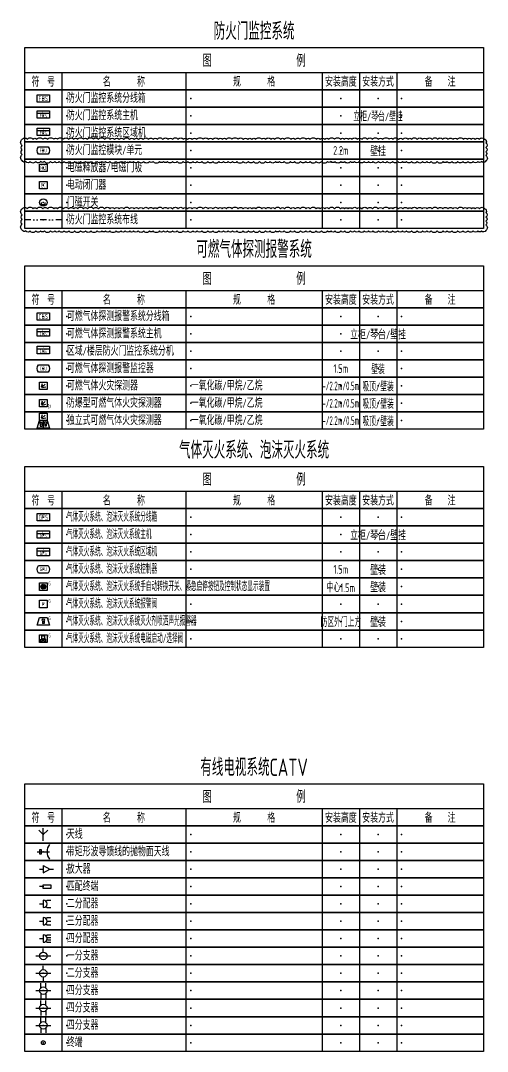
# Model space of a CAD drawing. Header units: millimetres. Extents: x -1040173 to 349982, y -145921 to 298175.
# Drawn here: x -503282 to -484460, y -93186 to -51598 of the extents above; entities that cross this region are included whole.
import ezdxf
from ezdxf.enums import TextEntityAlignment as Align

# ---------------------------------------------------------------- set-up
doc = ezdxf.new("R2010")
doc.units = ezdxf.units.MM
doc.header["$LTSCALE"] = 500
doc.header["$MEASUREMENT"] = 0
doc.linetypes.add('DIVIDE', pattern=[1.25, 0.5, -0.25, 0, -0.25, 0, -0.25])
doc.layers.get('0').update_dxf_attribs({"color": 255, "linetype": 'CONTINUOUS'})
for name, color, linetype in [('E-CATV-EQPM', 3, 'CONTINUOUS'), ('E-EFPS-DEVC', 3, 'CONTINUOUS'), ('E-FAS-DEVC', 3, 'CONTINUOUS'), ('E-FDS-WIRE', 4, 'DIVIDE'), ('E-IAS-EQPM', 2, 'CONTINUOUS'), ('E-UNIV-DIAG', 2, 'CONTINUOUS'), ('E-UNIV-EL', 140, 'CONTINUOUS'), ('E-UNIV-NOTE', 6, 'CONTINUOUS')]:
    doc.layers.add(name, color=color, linetype=linetype)
doc.styles.add('TH-STYLE3', font='tssdeng.shx', dxfattribs={"width": 0.7, "bigfont": 'tssdchn.shx'})

# ---------------------------------------------------------------- blocks, each defined once
blk = doc.blocks.new('E-BKTS2')
for p, q in [((0, 0), (185, 0)), ((0, -7), (0, 0)), ((185, 0), (185, -7)), ((185, -7), (0, -7))]:
    blk.add_line(p, q)
at = {"linetype": 'Continuous'}
for p, q in [((15, 0), (15, -7)), ((65, 0), (65, -7)), ((120, 0), (120, -7)), ((135, 0), (135, -7)), ((150, 0), (150, -7))]:
    blk.add_line(p, q, dxfattribs=at)
for p in [(7.5, -3.5), (17, -3.5), (67, -3.5), (127.5, -3.5), (142.5, -3.5), (152, -3.5)]:
    blk.add_point(p, dxfattribs=at)
blk = doc.blocks.new('E-BCATV011')
for p, q in [((0, 0), (-1.77, 1.77)), ((0, -2.5), (0, 2.5)), ((0, 0), (1.77, 1.77))]:
    blk.add_line(p, q)
blk = doc.blocks.new('E-BCATV012')
blk.add_line((-2.5, 0), (2.5, 0))
blk.add_lwpolyline([(-1.5, -0.75), (-0.75, -0.75), (-0.75, 0.75), (-1.5, 0.75)], close=True)
blk.add_arc((6.5, 0), 5, 143.1301, 216.8699)
blk = doc.blocks.new('E-BCATV021')
for p, q in [((-1.5, 0), (0, 0)), ((0, 1.5), (0, -1.5)), ((0, 1.5), (2.6, 0)), ((0, -1.5), (2.6, 0)), ((2.6, 0), (4.1, 0))]:
    blk.add_line(p, q)
blk = doc.blocks.new('E-BCATV029')
blk.add_line((0, 0), (-1.5, 0))
blk.add_lwpolyline([(0, -0.75), (0, 0.75), (3, 0.75), (3, -0.75)], close=True)
blk = doc.blocks.new('E-BCATV032')
for p, q in [((-1.5, 0), (0, 0)), ((0, 1.5), (0, -1.5)), ((1.06, 1.06), (1.5, 1.5)), ((1.5, 1.5), (3, 1.5)), ((1.06, -1.06), (1.5, -1.5)), ((1.5, -1.5), (3, -1.5))]:
    blk.add_line(p, q)
blk.add_arc((0, 0), 1.5, 270, 90)
blk = doc.blocks.new('E-BCATV033')
for p, q in [((-1.5, 0), (0, 0)), ((0, 1.5), (0, -1.5)), ((1.06, 1.06), (1.5, 1.5)), ((1.5, 1.5), (3, 1.5)), ((1.5, 0), (3, 0)), ((1.06, -1.06), (1.5, -1.5)), ((1.5, -1.5), (3, -1.5))]:
    blk.add_line(p, q)
blk.add_arc((0, 0), 1.5, 270, 90)
blk = doc.blocks.new('E-BCATV034')
for p, q in [((-1.5, 0), (0, 0)), ((0, 1.5), (0, -1.5)), ((1.06, 1.06), (1.5, 1.5)), ((1.45, 0.39), (1.87, 0.5)), ((1.5, 1.5), (3, 1.5)), ((1.87, 0.5), (3, 0.5)), ((1.06, -1.06), (1.5, -1.5)), ((1.45, -0.39), (1.87, -0.5)), ((1.5, -1.5), (3, -1.5)), ((1.87, -0.5), (3, -0.5))]:
    blk.add_line(p, q)
blk.add_arc((0, 0), 1.5, 270, 90)
blk = doc.blocks.new('E-BCATV041')
for p, q in [((-3, 0), (3, 0)), ((0, 1.5), (0, 3))]:
    blk.add_line(p, q)
blk.add_circle((0, 0), 1.5)
blk = doc.blocks.new('E-BCATV042')
for p, q in [((-3, 0), (3, 0)), ((0, 1.5), (0, 3)), ((0, -1.5), (0, -3))]:
    blk.add_line(p, q)
blk.add_circle((0, 0), 1.5)
blk = doc.blocks.new('E-BCATV044')
for p, q in [((-3, 0), (3, 0)), ((-1, 1.12), (-1, 3)), ((1, 1.12), (1, 3)), ((-1, -1.12), (-1, -3)), ((1, -1.12), (1, -3))]:
    blk.add_line(p, q)
blk.add_circle((0, 0), 1.5)
blk = doc.blocks.new('E-BKTS1')
blk.add_line((0, -10), (185, -10))
at = {"linetype": 'Continuous'}
for p, q in [((15, -10), (15, -17)), ((65, -10), (65, -17)), ((120, -10), (120, -17)), ((135, -10), (135, -17)), ((150, -10), (150, -17))]:
    blk.add_line(p, q, dxfattribs=at)
blk.add_lwpolyline([(0, 0), (185, 0), (185, -17), (0, -17)], close=True)
at = {"layer": 'E-UNIV-NOTE', "style": 'TH-STYLE3', "width": 0.7}
for s, height, p in [('图                例', 5, (92.5, -5)), ('安装高度', 3.5, (127.5, -13.5)), ('安装方式', 3.5, (142.5, -13.5))]:
    blk.add_text(s, height=height, dxfattribs=at).set_placement(p, align=Align.MIDDLE)
at = {"layer": 'E-UNIV-NOTE', "linetype": 'Continuous', "style": 'TH-STYLE3', "width": 0.7}
for s, p in [('符  号', (7.5, -13.5)), ('名       称', (40, -13.5)), ('规       格', (92.5, -13.5)), ('备    注', (167.5, -13.5))]:
    blk.add_text(s, height=3.5, dxfattribs=at).set_placement(p, align=Align.MIDDLE)
blk = doc.blocks.new('E-BCATV100')
blk.add_circle((0, 0), 0.75)
blk = doc.blocks.new('E-BFDS010')
blk.add_lwpolyline([(-2.5, -1.5), (-2.5, 1.5), (2.5, 1.5), (2.5, -1.5)], close=True)
at = {"layer": 'E-UNIV-EL', "style": 'TH-STYLE3', "width": 0.7}
blk.add_attdef('BOX', text='', height=2, dxfattribs=at).set_placement((0, 0), align=Align.MIDDLE)
blk = doc.blocks.new('E-BFDS020')
blk.add_lwpolyline([(-2.5, -1.5), (-2.5, 1.5), (2.5, 1.5), (2.5, -1.5)], close=True)
at = {"layer": 'E-UNIV-EL'}
blk.add_line((-2.5, 0.5), (2.5, 0.5), dxfattribs=at)
at = {"layer": 'E-UNIV-EL', "style": 'TH-STYLE3', "width": 0.7}
for height, p in [(1.5, (0, -0.5)), (1, (0, 1))]:
    blk.add_attdef('F', text='', height=height, dxfattribs=at).set_placement(p, align=Align.MIDDLE)
blk = doc.blocks.new('E-BFDS021')
blk.add_lwpolyline([(-2.5, -1.5), (-2.5, 1.5), (2.5, 1.5), (2.5, -1.5)], close=True)
at = {"layer": 'E-UNIV-EL'}
blk.add_line((-2.5, 0.5), (2.5, 0.5), dxfattribs=at)
at = {"layer": 'E-UNIV-EL', "style": 'TH-STYLE3', "width": 0.7}
for height, p in [(1.5, (0, -0.5)), (1, (0, 1))]:
    blk.add_attdef('F', text='', height=height, dxfattribs=at).set_placement(p, align=Align.MIDDLE)
blk = doc.blocks.new('E-BFDS210')
blk.add_lwpolyline([(-1.5, -1.5), (-1.5, 1.5), (1.5, 1.5), (1.5, -1.5)], close=True)
at = {"layer": 'E-UNIV-EL', "style": 'TH-STYLE3', "width": 0.7}
blk.add_attdef('F', text='', height=1.7, dxfattribs=at).set_placement((0, 0), align=Align.MIDDLE)
blk = doc.blocks.new('E-BFDS220')
blk.add_lwpolyline([(-1.5, -1.5), (-1.5, 1.5), (1.5, 1.5), (1.5, -1.5)], close=True)
at = {"layer": 'E-UNIV-EL', "style": 'TH-STYLE3', "width": 0.7}
blk.add_attdef('F', text='', height=1.7, dxfattribs=at).set_placement((0, 0), align=Align.MIDDLE)
blk = doc.blocks.new('E-BIAS100')
blk.add_circle((0, 0), 1.5)
at = {"layer": 'E-UNIV-EL'}
blk.add_lwpolyline([(-0.81, 0), (-0.81, -0.81), (0.81, -0.81), (0.81, 0)], dxfattribs=at)
blk = doc.blocks.new('E-BCGS110')
blk.add_lwpolyline([(-2, 1.5), (2, 1.5, -0.333333), (2, -1.5), (-2, -1.5, -0.333333)], format="xyb", close=True)
at = {"layer": 'E-UNIV-EL', "style": 'TH-STYLE3', "width": 0.7}
blk.add_attdef('F', text='', height=1.5, dxfattribs=at).set_placement((0, 0), align=Align.MIDDLE)
blk = doc.blocks.new('E-BCGS010')
blk.add_lwpolyline([(-2.5, -1.5), (-2.5, 1.5), (2.5, 1.5), (2.5, -1.5)], close=True)
at = {"layer": 'E-UNIV-EL', "style": 'TH-STYLE3', "width": 0.7}
blk.add_attdef('BOX', text='', height=2, dxfattribs=at).set_placement((0, 0), align=Align.MIDDLE)
blk = doc.blocks.new('E-BCGS020')
blk.add_lwpolyline([(-2.5, -1.5), (-2.5, 1.5), (2.5, 1.5), (2.5, -1.5)], close=True)
at = {"layer": 'E-UNIV-EL'}
blk.add_line((-2.5, 0.5), (2.5, 0.5), dxfattribs=at)
at = {"layer": 'E-UNIV-EL', "style": 'TH-STYLE3', "width": 0.7}
for height, p in [(1.5, (0, -0.5)), (1, (0, 1))]:
    blk.add_attdef('F', text='', height=height, dxfattribs=at).set_placement(p, align=Align.MIDDLE)
blk = doc.blocks.new('E-BCGS021')
blk.add_lwpolyline([(-2.5, -1.5), (-2.5, 1.5), (2.5, 1.5), (2.5, -1.5)], close=True)
at = {"layer": 'E-UNIV-EL'}
blk.add_line((-2.5, 0.5), (2.5, 0.5), dxfattribs=at)
at = {"layer": 'E-UNIV-EL', "style": 'TH-STYLE3', "width": 0.7}
for height, p in [(1.5, (0, -0.5)), (1, (0, 1))]:
    blk.add_attdef('F', text='', height=height, dxfattribs=at).set_placement(p, align=Align.MIDDLE)
blk = doc.blocks.new('E-BCGS210')
blk.add_lwpolyline([(-1.5, -1.5), (-1.5, 1.5), (1.5, 1.5), (1.5, -1.5)], close=True)
at = {"layer": 'E-UNIV-EL'}
for p, q in [((-0.71, -0.35), (-0.35, 0.97)), ((-0.71, -0.71), (0.71, 0.71)), ((-0.35, -0.71), (0.97, -0.35))]:
    blk.add_line(p, q, dxfattribs=at)
at = {"layer": 'E-UNIV-EL', "const_width": 0.25}
blk.add_lwpolyline([(-0.62, -0.44, 1), (-0.44, -0.62, 1)], format="xyb", close=True, dxfattribs=at)
blk = doc.blocks.new('E-BCGS210-2')
blk.add_lwpolyline([(-1.5, -1.5), (-1.5, 1.5), (1.5, 1.5), (1.5, -1.5)], close=True)
at = {"layer": 'E-UNIV-EL'}
for p, q in [((-0.71, -0.35), (-0.35, 0.97)), ((-0.71, -0.71), (0.71, 0.71)), ((-0.35, -0.71), (0.97, -0.35))]:
    blk.add_line(p, q, dxfattribs=at)
at = {"layer": 'E-UNIV-EL', "const_width": 0.25}
blk.add_lwpolyline([(-0.62, -0.44, 1), (-0.44, -0.62, 1)], format="xyb", close=True, dxfattribs=at)
at = {"layer": 'E-UNIV-EL', "style": 'TH-STYLE3', "width": 0.5}
blk.add_attdef('F', text='', height=1.5, dxfattribs=at).set_placement((2.5, -1.25), align=Align.MIDDLE)
blk = doc.blocks.new('E-BCGS215')
for points in [[(-2.5, -3), (-1.5, 0), (1.5, 0), (2.5, -3)], [(-1.5, 0), (-1.5, 3), (1.5, 3), (1.5, 0)]]:
    blk.add_lwpolyline(points, close=True)
at = {"layer": 'E-UNIV-EL'}
for p, q in [((-0.71, 1.15), (-0.35, 2.47)), ((-0.71, 0.79), (0.71, 2.21)), ((-0.35, 0.79), (0.97, 1.15)), ((0, 0), (0, -3)), ((-1.56, -0.5), (-0.24, -0.9)), ((-1.1, -1.5), (-1.56, -0.5)), ((-0.5, -1.5), (-1.3, -1.5)), ((-1.3, -1.5), (-1.3, -2.3)), ((-1.3, -2.3), (-0.5, -2.3)), ((-0.7, -1.5), (-0.24, -0.9)), ((-0.5, -1.5), (-0.5, -2.3)), ((0.6, -1.4), (0.6, -2.3)), ((1.2, -2.3), (0.6, -2.3)), ((1.2, -1.4), (1.2, -2.3))]:
    blk.add_line(p, q, dxfattribs=at)
at = {"layer": 'E-UNIV-EL', "const_width": 0.25}
blk.add_lwpolyline([(-0.62, 1.06, 1), (-0.44, 0.88, 1)], format="xyb", close=True, dxfattribs=at)
at = {"layer": 'E-UNIV-EL'}
blk.add_circle((0.9, -1), 0.5, dxfattribs=at)
blk = doc.blocks.new('E-BGFS110')
blk.add_lwpolyline([(-2, 1.5), (2, 1.5, -0.333333), (2, -1.5), (-2, -1.5, -0.333333)], format="xyb", close=True)
at = {"layer": 'E-UNIV-EL', "style": 'TH-STYLE3', "width": 0.7}
blk.add_attdef('F', text='', height=1.5, dxfattribs=at).set_placement((0, 0), align=Align.MIDDLE)
blk = doc.blocks.new('E-BGFS410')
blk.add_lwpolyline([(-1.5, -1.5), (-1.5, 1.5), (1.5, 1.5), (1.5, -1.5)], close=True)
at = {"layer": 'E-UNIV-EL'}
for p, q in [((-0.65, 1.3), (0.65, 1.3)), ((-0.65, 0), (-0.65, 1.3)), ((-0.65, 0), (0.65, 0)), ((0, 0), (0, -0.7)), ((0.65, 0), (0.65, 1.3))]:
    blk.add_line(p, q, dxfattribs=at)
blk.add_lwpolyline([(1, -1.28), (1, -0.12), (-1, -1.28), (-1, -0.12)], close=True, dxfattribs=at)
at = {"layer": 'E-UNIV-EL', "style": 'TH-STYLE3'}
for height, width, p in [(1, 0.7, (0, 0.65)), (1.5, 0.5, (2.5, 1.25))]:
    blk.add_attdef('F', text='', height=height, dxfattribs=dict(at, width=width)).set_placement(p, align=Align.MIDDLE)
blk = doc.blocks.new('E-BGFS220')
blk.add_lwpolyline([(-1.5, -1.5), (-1.5, 1.5), (1.5, 1.5), (1.5, -1.5)], close=True)
at = {"layer": 'E-UNIV-EL', "style": 'TH-STYLE3'}
for height, width, p in [(1.7, 0.7, (0, 0)), (1.5, 0.5, (2.5, 1.25))]:
    blk.add_attdef('F', text='', height=height, dxfattribs=dict(at, width=width)).set_placement(p, align=Align.MIDDLE)
blk = doc.blocks.new('E-BGFS210')
blk.add_lwpolyline([(-1.5, -1.5), (-1.5, 1.5), (1.5, 1.5), (1.5, -1.5)], close=True)
at = {"layer": 'E-UNIV-EL'}
blk.add_line((0, 0.625), (0, -0.625), dxfattribs=at)
for radius in [1, 0.5]:
    blk.add_circle((0, 0), radius, dxfattribs=at)
at = {"layer": 'E-UNIV-EL', "style": 'TH-STYLE3', "width": 0.5}
blk.add_attdef('F', text='', height=1.5, dxfattribs=at).set_placement((2.5, 1.25), align=Align.MIDDLE)
blk = doc.blocks.new('E-BGFS310')
blk.add_lwpolyline([(-2.5, -1.5), (-1.5, 1.5), (1.5, 1.5), (2.5, -1.5)], close=True)
at = {"layer": 'E-UNIV-EL'}
for p, q in [((-0.3, 0.1), (-0.3, -0.8)), ((0.3, 0.1), (0.3, -0.8)), ((0.3, -0.8), (-0.3, -0.8))]:
    blk.add_line(p, q, dxfattribs=at)
blk.add_circle((0, 0.5), 0.5, dxfattribs=at)
at = {"layer": 'E-UNIV-EL', "style": 'TH-STYLE3', "width": 0.5}
blk.add_attdef('F', text='', height=1.5, dxfattribs=at).set_placement((2.5, 1.25), align=Align.MIDDLE)
blk = doc.blocks.new('E-BGFS010')
blk.add_lwpolyline([(-2.5, -1.5), (-2.5, 1.5), (2.5, 1.5), (2.5, -1.5)], close=True)
at = {"layer": 'E-UNIV-EL', "style": 'TH-STYLE3', "width": 0.7}
blk.add_attdef('BOX', text='', height=2, dxfattribs=at).set_placement((0, 0), align=Align.MIDDLE)
blk = doc.blocks.new('E-BGFS020')
blk.add_lwpolyline([(-2.5, -1.5), (-2.5, 1.5), (2.5, 1.5), (2.5, -1.5)], close=True)
at = {"layer": 'E-UNIV-EL'}
blk.add_line((-2.5, 0.5), (2.5, 0.5), dxfattribs=at)
at = {"layer": 'E-UNIV-EL', "style": 'TH-STYLE3', "width": 0.7}
for height, p in [(1.5, (0, -0.5)), (1, (0, 1))]:
    blk.add_attdef('F', text='', height=height, dxfattribs=at).set_placement(p, align=Align.MIDDLE)
blk = doc.blocks.new('E-BGFS021')
blk.add_lwpolyline([(-2.5, -1.5), (-2.5, 1.5), (2.5, 1.5), (2.5, -1.5)], close=True)
at = {"layer": 'E-UNIV-EL'}
blk.add_line((-2.5, 0.5), (2.5, 0.5), dxfattribs=at)
at = {"layer": 'E-UNIV-EL', "style": 'TH-STYLE3', "width": 0.7}
for height, p in [(1.5, (0, -0.5)), (1, (0, 1))]:
    blk.add_attdef('F', text='', height=height, dxfattribs=at).set_placement(p, align=Align.MIDDLE)
blk = doc.blocks.new('E-BFDS110')
blk.add_lwpolyline([(-2, 1.5), (2, 1.5, -0.333333), (2, -1.5), (-2, -1.5, -0.333333)], format="xyb", close=True)
at = {"layer": 'E-UNIV-EL', "style": 'TH-STYLE3', "width": 0.7}
blk.add_attdef('F', text='', height=1.5, dxfattribs=at).set_placement((0, 0), align=Align.MIDDLE)

msp = doc.modelspace()

# ---------------------------------------------------------------- linework, layer by layer
at = {"layer": 'E-FDS-WIRE'}
msp.add_line((-501618, -59636), (-503118, -59636), dxfattribs=at)
at = {"layer": 'E-UNIV-NOTE'}
for points in [[(-503218, -56386, -0.520567), (-503012, -56386, -0.520567), (-502785, -56386, -0.520567), (-502629, -56386, -0.520567), (-502389, -56386, -0.520567), (-502191, -56386, -0.520567), (-501949, -56386, -0.520567), (-501792, -56386, -0.520567), (-501559, -56386, -0.520567), (-501349, -56386, -0.520567), (-501142, -56386, -0.520567), (-500981, -56386, -0.520567), (-500750, -56386, -0.520567), (-500583, -56386, -0.520567), (-500348, -56386, -0.520567), (-500145, -56386, -0.520567), (-499896, -56386, -0.520567), (-499679, -56386, -0.520567), (-499499, -56386, -0.520567), (-499306, -56386, -0.520567), (-499121, -56386, -0.520567), (-498894, -56386, -0.520567), (-498706, -56386, -0.520567), (-498524, -56386, -0.520567), (-498339, -56386, -0.520567), (-498126, -56386, -0.520567), (-497928, -56386, -0.520567), (-497773, -56386, -0.520567), (-497546, -56386, -0.520567), (-497341, -56386, -0.520567), (-497151, -56386, -0.520567), (-496934, -56386, -0.520567), (-496721, -56386, -0.520567), (-496552, -56386, -0.520567), (-496368, -56386, -0.520567), (-496172, -56386, -0.520567), (-495927, -56386, -0.520567), (-495714, -56386, -0.520567), (-495525, -56386, -0.520567), (-495311, -56386, -0.520567), (-495151, -56386, -0.520567), (-494983, -56386, -0.520567), (-494763, -56386, -0.520567), (-494514, -56386, -0.520567), (-494309, -56386, -0.520567), (-494119, -56386, -0.520567), (-493958, -56386, -0.520567), (-493802, -56386, -0.520567), (-493560, -56386, -0.520567), (-493396, -56386, -0.520567), (-493191, -56386, -0.520567), (-493031, -56386, -0.520567), (-492801, -56386, -0.520567), (-492641, -56386, -0.520567), (-492391, -56386, -0.520567), (-492205, -56386, -0.520567), (-492007, -56386, -0.520567), (-491775, -56386, -0.520567), (-491605, -56386, -0.520567), (-491359, -56386, -0.520567), (-491207, -56386, -0.520567), (-491015, -56386, -0.520567), (-490854, -56386, -0.520567), (-490625, -56386, -0.520567), (-490381, -56386, -0.520567), (-490227, -56386, -0.520567), (-490073, -56386, -0.520567), (-489916, -56386, -0.520567), (-489706, -56386, -0.520567), (-489516, -56386, -0.520567), (-489296, -56386, -0.520567), (-489093, -56386, -0.520567), (-488864, -56386, -0.520567), (-488671, -56386, -0.520567), (-488423, -56386, -0.520567), (-488268, -56386, -0.520567), (-488044, -56386, -0.520567), (-487868, -56386, -0.520567), (-487665, -56386, -0.520567), (-487513, -56386, -0.520567), (-487291, -56386, -0.520567), (-487086, -56386, -0.520567), (-486892, -56386, -0.520567), (-486688, -56386, -0.520567), (-486463, -56386, -0.520567), (-486258, -56386, -0.520567), (-486050, -56386, -0.520567), (-485851, -56386, -0.520567), (-485667, -56386, -0.520567), (-485430, -56386, -0.520567), (-485271, -56386, -0.520567), (-485106, -56386, -0.520567), (-484954, -56386, -0.520567), (-484781, -56386, -0.520567), (-484567, -56386, -0.520567), (-484518, -56535, -0.520567), (-484518, -56723, -0.520567), (-484518, -56887, -0.520567), (-484518, -57039, -0.520567), (-484518, -57261, -0.520567), (-484695, -57286, -0.520567), (-484849, -57286, -0.520567), (-485034, -57286, -0.520567), (-485241, -57286, -0.520567), (-485449, -57286, -0.520567), (-485661, -57286, -0.520567), (-485889, -57286, -0.520567), (-486087, -57286, -0.520567), (-486246, -57286, -0.520567), (-486484, -57286, -0.520567), (-486728, -57286, -0.520567), (-486900, -57286, -0.520567), (-487070, -57286, -0.520567), (-487288, -57286, -0.520567), (-487520, -57286, -0.520567), (-487722, -57286, -0.520567), (-487888, -57286, -0.520567), (-488077, -57286, -0.520567), (-488284, -57286, -0.520567), (-488502, -57286, -0.520567), (-488671, -57286, -0.520567), (-488856, -57286, -0.520567), (-489074, -57286, -0.520567), (-489248, -57286, -0.520567), (-489423, -57286, -0.520567), (-489637, -57286, -0.520567), (-489816, -57286, -0.520567), (-489982, -57286, -0.520567), (-490215, -57286, -0.520567), (-490373, -57286, -0.520567), (-490602, -57286, -0.520567), (-490761, -57286, -0.520567), (-490913, -57286, -0.520567), (-491148, -57286, -0.520567), (-491368, -57286, -0.520567), (-491611, -57286, -0.520567), (-491787, -57286, -0.520567), (-491996, -57286, -0.520567), (-492232, -57286, -0.520567), (-492406, -57286, -0.520567), (-492652, -57286, -0.520567), (-492845, -57286, -0.520567), (-493001, -57286, -0.520567), (-493226, -57286, -0.520567), (-493409, -57286, -0.520567), (-493648, -57286, -0.520567), (-493890, -57286, -0.520567), (-494095, -57286, -0.520567), (-494314, -57286, -0.520567), (-494558, -57286, -0.520567), (-494735, -57286, -0.520567), (-494910, -57286, -0.520567), (-495099, -57286, -0.520567), (-495283, -57286, -0.520567), (-495530, -57286, -0.520567), (-495734, -57286, -0.520567), (-495979, -57286, -0.520567), (-496161, -57286, -0.520567), (-496333, -57286, -0.520567), (-496541, -57286, -0.520567), (-496727, -57286, -0.520567), (-496972, -57286, -0.520567), (-497154, -57286, -0.520567), (-497360, -57286, -0.520567), (-497520, -57286, -0.520567), (-497686, -57286, -0.520567), (-497935, -57286, -0.520567), (-498089, -57286, -0.520567), (-498319, -57286, -0.520567), (-498538, -57286, -0.520567), (-498727, -57286, -0.520567), (-498884, -57286, -0.520567), (-499070, -57286, -0.520567), (-499233, -57286, -0.520567), (-499434, -57286, -0.520567), (-499684, -57286, -0.520567), (-499859, -57286, -0.520567), (-500011, -57286, -0.520567), (-500199, -57286, -0.520567), (-500446, -57286, -0.520567), (-500660, -57286, -0.520567), (-500864, -57286, -0.520567), (-501104, -57286, -0.520567), (-501331, -57286, -0.520567), (-501529, -57286, -0.520567), (-501726, -57286, -0.520567), (-501909, -57286, -0.520567), (-502080, -57286, -0.520567), (-502322, -57286, -0.520567), (-502475, -57286, -0.520567), (-502675, -57286, -0.520567), (-502900, -57286, -0.520567), (-503067, -57286, -0.520567), (-503218, -57248, -0.520567), (-503218, -57006, -0.520567), (-503218, -56818, -0.520567), (-503218, -56633, -0.520567)], [(-503218, -59186, -0.520567), (-503012, -59186, -0.520567), (-502785, -59186, -0.520567), (-502629, -59186, -0.520567), (-502389, -59186, -0.520567), (-502191, -59186, -0.520567), (-501949, -59186, -0.520567), (-501792, -59186, -0.520567), (-501559, -59186, -0.520567), (-501349, -59186, -0.520567), (-501142, -59186, -0.520567), (-500981, -59186, -0.520567), (-500750, -59186, -0.520567), (-500583, -59186, -0.520567), (-500348, -59186, -0.520567), (-500145, -59186, -0.520567), (-499896, -59186, -0.520567), (-499679, -59186, -0.520567), (-499499, -59186, -0.520567), (-499306, -59186, -0.520567), (-499121, -59186, -0.520567), (-498894, -59186, -0.520567), (-498706, -59186, -0.520567), (-498524, -59186, -0.520567), (-498339, -59186, -0.520567), (-498126, -59186, -0.520567), (-497928, -59186, -0.520567), (-497773, -59186, -0.520567), (-497546, -59186, -0.520567), (-497341, -59186, -0.520567), (-497151, -59186, -0.520567), (-496934, -59186, -0.520567), (-496721, -59186, -0.520567), (-496552, -59186, -0.520567), (-496368, -59186, -0.520567), (-496172, -59186, -0.520567), (-495927, -59186, -0.520567), (-495714, -59186, -0.520567), (-495525, -59186, -0.520567), (-495311, -59186, -0.520567), (-495151, -59186, -0.520567), (-494983, -59186, -0.520567), (-494763, -59186, -0.520567), (-494514, -59186, -0.520567), (-494309, -59186, -0.520567), (-494119, -59186, -0.520567), (-493958, -59186, -0.520567), (-493802, -59186, -0.520567), (-493560, -59186, -0.520567), (-493396, -59186, -0.520567), (-493191, -59186, -0.520567), (-493031, -59186, -0.520567), (-492801, -59186, -0.520567), (-492641, -59186, -0.520567), (-492391, -59186, -0.520567), (-492205, -59186, -0.520567), (-492007, -59186, -0.520567), (-491775, -59186, -0.520567), (-491605, -59186, -0.520567), (-491359, -59186, -0.520567), (-491207, -59186, -0.520567), (-491015, -59186, -0.520567), (-490854, -59186, -0.520567), (-490625, -59186, -0.520567), (-490381, -59186, -0.520567), (-490227, -59186, -0.520567), (-490073, -59186, -0.520567), (-489916, -59186, -0.520567), (-489706, -59186, -0.520567), (-489516, -59186, -0.520567), (-489296, -59186, -0.520567), (-489093, -59186, -0.520567), (-488864, -59186, -0.520567), (-488671, -59186, -0.520567), (-488423, -59186, -0.520567), (-488268, -59186, -0.520567), (-488044, -59186, -0.520567), (-487868, -59186, -0.520567), (-487665, -59186, -0.520567), (-487513, -59186, -0.520567), (-487291, -59186, -0.520567), (-487086, -59186, -0.520567), (-486892, -59186, -0.520567), (-486688, -59186, -0.520567), (-486463, -59186, -0.520567), (-486258, -59186, -0.520567), (-486050, -59186, -0.520567), (-485851, -59186, -0.520567), (-485667, -59186, -0.520567), (-485430, -59186, -0.520567), (-485271, -59186, -0.520567), (-485106, -59186, -0.520567), (-484954, -59186, -0.520567), (-484781, -59186, -0.520567), (-484567, -59186, -0.520567), (-484518, -59335, -0.520567), (-484518, -59523, -0.520567), (-484518, -59687, -0.520567), (-484518, -59839, -0.520567), (-484518, -60061, -0.520567), (-484695, -60086, -0.520567), (-484849, -60086, -0.520567), (-485034, -60086, -0.520567), (-485241, -60086, -0.520567), (-485449, -60086, -0.520567), (-485661, -60086, -0.520567), (-485889, -60086, -0.520567), (-486087, -60086, -0.520567), (-486246, -60086, -0.520567), (-486484, -60086, -0.520567), (-486728, -60086, -0.520567), (-486900, -60086, -0.520567), (-487070, -60086, -0.520567), (-487288, -60086, -0.520567), (-487520, -60086, -0.520567), (-487722, -60086, -0.520567), (-487888, -60086, -0.520567), (-488077, -60086, -0.520567), (-488284, -60086, -0.520567), (-488502, -60086, -0.520567), (-488671, -60086, -0.520567), (-488856, -60086, -0.520567), (-489074, -60086, -0.520567), (-489248, -60086, -0.520567), (-489423, -60086, -0.520567), (-489637, -60086, -0.520567), (-489816, -60086, -0.520567), (-489982, -60086, -0.520567), (-490215, -60086, -0.520567), (-490373, -60086, -0.520567), (-490602, -60086, -0.520567), (-490761, -60086, -0.520567), (-490913, -60086, -0.520567), (-491148, -60086, -0.520567), (-491368, -60086, -0.520567), (-491611, -60086, -0.520567), (-491787, -60086, -0.520567), (-491996, -60086, -0.520567), (-492232, -60086, -0.520567), (-492406, -60086, -0.520567), (-492652, -60086, -0.520567), (-492845, -60086, -0.520567), (-493001, -60086, -0.520567), (-493226, -60086, -0.520567), (-493409, -60086, -0.520567), (-493648, -60086, -0.520567), (-493890, -60086, -0.520567), (-494095, -60086, -0.520567), (-494314, -60086, -0.520567), (-494558, -60086, -0.520567), (-494735, -60086, -0.520567), (-494910, -60086, -0.520567), (-495099, -60086, -0.520567), (-495283, -60086, -0.520567), (-495530, -60086, -0.520567), (-495734, -60086, -0.520567), (-495979, -60086, -0.520567), (-496161, -60086, -0.520567), (-496333, -60086, -0.520567), (-496541, -60086, -0.520567), (-496727, -60086, -0.520567), (-496972, -60086, -0.520567), (-497154, -60086, -0.520567), (-497360, -60086, -0.520567), (-497520, -60086, -0.520567), (-497686, -60086, -0.520567), (-497935, -60086, -0.520567), (-498089, -60086, -0.520567), (-498319, -60086, -0.520567), (-498538, -60086, -0.520567), (-498727, -60086, -0.520567), (-498884, -60086, -0.520567), (-499070, -60086, -0.520567), (-499233, -60086, -0.520567), (-499434, -60086, -0.520567), (-499684, -60086, -0.520567), (-499859, -60086, -0.520567), (-500011, -60086, -0.520567), (-500199, -60086, -0.520567), (-500446, -60086, -0.520567), (-500660, -60086, -0.520567), (-500864, -60086, -0.520567), (-501104, -60086, -0.520567), (-501331, -60086, -0.520567), (-501529, -60086, -0.520567), (-501726, -60086, -0.520567), (-501909, -60086, -0.520567), (-502080, -60086, -0.520567), (-502322, -60086, -0.520567), (-502475, -60086, -0.520567), (-502675, -60086, -0.520567), (-502900, -60086, -0.520567), (-503067, -60086, -0.520567), (-503218, -60048, -0.520567), (-503218, -59806, -0.520567), (-503218, -59618, -0.520567), (-503218, -59433, -0.520567)]]:
    msp.add_lwpolyline(points, format="xyb", close=True, dxfattribs=at)

# ---------------------------------------------------------------- block references
at = {"layer": 'E-CATV-EQPM', "xscale": 100, "yscale": 100, "zscale": 100}
for name, p in [('E-BCATV011', (-502368, -84436)), ('E-BCATV012', (-502368, -85136)), ('E-BCATV021', (-502368, -85836)), ('E-BCATV029', (-502368, -86536)), ('E-BCATV032', (-502368, -87236)), ('E-BCATV033', (-502368, -87936)), ('E-BCATV034', (-502368, -88636)), ('E-BCATV041', (-502368, -89336)), ('E-BCATV042', (-502368, -90036)), ('E-BCATV044', (-502368, -90736)), ('E-BCATV044', (-502368, -91436)), ('E-BCATV044', (-502368, -92136))]:
    msp.add_blockref(name, p, dxfattribs=at)
at = {"layer": 'E-EFPS-DEVC', "xscale": 100, "yscale": 100, "zscale": 100}
for name, p, values in [('E-BFDS010', (-502368, -54736), {'BOX': 'FDS'}), ('E-BFDS110', (-502368, -56836), {'F': 'FDU'}), ('E-BFDS210', (-502368, -57536), {'F': 'RD'}), ('E-BFDS220', (-502368, -58236), {'F': 'EC'})]:
    msp.add_blockref(name, p, dxfattribs=at).add_auto_attribs(values)
at = {"layer": 'E-EFPS-DEVC'}
ref = msp.add_blockref('E-BFDS020', (-502368, -55386), dxfattribs=dict(at, xscale=100, yscale=100, zscale=100))
ref.add_attrib('F', 'C', dxfattribs={"layer": 'E-UNIV-EL', "height": 100, "style": 'TH-STYLE3', "width": 0.7}).set_placement((-502368, -55286), align=Align.MIDDLE)
ref.add_attrib('F', 'FDS', dxfattribs={"layer": 'E-UNIV-EL', "height": 150, "style": 'TH-STYLE3', "width": 0.7}).set_placement((-502368, -55436), align=Align.MIDDLE)
ref = msp.add_blockref('E-BFDS021', (-502368, -56086), dxfattribs=dict(at, xscale=100, yscale=100, zscale=100))
ref.add_attrib('F', 'FDS', dxfattribs={"layer": 'E-UNIV-EL', "height": 150, "style": 'TH-STYLE3', "width": 0.7}).set_placement((-502368, -56136), align=Align.MIDDLE)
ref.add_attrib('F', 'Z', dxfattribs={"layer": 'E-UNIV-EL', "height": 100, "style": 'TH-STYLE3', "width": 0.7}).set_placement((-502368, -55986), align=Align.MIDDLE)
at = {"layer": 'E-EFPS-DEVC', "xscale": 100, "yscale": 100, "zscale": 100}
msp.add_blockref('E-BIAS100', (-502368, -58936), dxfattribs=at)
at = {"layer": 'E-FAS-DEVC', "xscale": 100, "yscale": 100, "zscale": 100}
for name, p, values in [('E-BCGS010', (-502368, -63536), {'BOX': 'CGS'}), ('E-BCGS110', (-502368, -65636), {'F': 'CGU'}), ('E-BCGS210-2', (-502368, -67036), {'F': 'EX'}), ('E-BGFS010', (-502368, -71636), {'BOX': 'GFS'}), ('E-BGFS110', (-502368, -73736), {'F': 'GFU'}), ('E-BGFS210', (-502368, -74436), {'F': 'G'}), ('E-BGFS310', (-502368, -75836), {'F': 'G'})]:
    msp.add_blockref(name, p, dxfattribs=at).add_auto_attribs(values)
at = {"layer": 'E-FAS-DEVC'}
ref = msp.add_blockref('E-BCGS020', (-502368, -64186), dxfattribs=dict(at, xscale=100, yscale=100, zscale=100))
ref.add_attrib('F', 'CGS', dxfattribs={"layer": 'E-UNIV-EL', "height": 150, "style": 'TH-STYLE3', "width": 0.7}).set_placement((-502368, -64236), align=Align.MIDDLE)
ref.add_attrib('F', 'C', dxfattribs={"layer": 'E-UNIV-EL', "height": 100, "style": 'TH-STYLE3', "width": 0.7}).set_placement((-502368, -64086), align=Align.MIDDLE)
ref = msp.add_blockref('E-BCGS021', (-502368, -64886), dxfattribs=dict(at, xscale=100, yscale=100, zscale=100))
ref.add_attrib('F', 'Z', dxfattribs={"layer": 'E-UNIV-EL', "height": 100, "style": 'TH-STYLE3', "width": 0.7}).set_placement((-502368, -64786), align=Align.MIDDLE)
ref.add_attrib('F', 'CGS', dxfattribs={"layer": 'E-UNIV-EL', "height": 150, "style": 'TH-STYLE3', "width": 0.7}).set_placement((-502368, -64936), align=Align.MIDDLE)
at = {"layer": 'E-FAS-DEVC', "xscale": 100, "yscale": 100, "zscale": 100}
for name, p in [('E-BCGS210', (-502368, -66336)), ('E-BCGS215', (-502368, -67736))]:
    msp.add_blockref(name, p, dxfattribs=at)
at = {"layer": 'E-FAS-DEVC'}
ref = msp.add_blockref('E-BGFS020', (-502368, -72336), dxfattribs=dict(at, xscale=100, yscale=100, zscale=100))
ref.add_attrib('F', 'GFS', dxfattribs={"layer": 'E-UNIV-EL', "height": 150, "style": 'TH-STYLE3', "width": 0.7}).set_placement((-502368, -72386), align=Align.MIDDLE)
ref.add_attrib('F', 'C', dxfattribs={"layer": 'E-UNIV-EL', "height": 100, "style": 'TH-STYLE3', "width": 0.7}).set_placement((-502368, -72236), align=Align.MIDDLE)
ref = msp.add_blockref('E-BGFS021', (-502368, -73036), dxfattribs=dict(at, xscale=100, yscale=100, zscale=100))
ref.add_attrib('F', 'Z', dxfattribs={"layer": 'E-UNIV-EL', "height": 100, "style": 'TH-STYLE3', "width": 0.7}).set_placement((-502368, -72936), align=Align.MIDDLE)
ref.add_attrib('F', 'GFS', dxfattribs={"layer": 'E-UNIV-EL', "height": 150, "style": 'TH-STYLE3', "width": 0.7}).set_placement((-502368, -73086), align=Align.MIDDLE)
ref = msp.add_blockref('E-BGFS220', (-502368, -75136), dxfattribs=dict(at, xscale=100, yscale=100, zscale=100))
ref.add_attrib('F', 'G', dxfattribs={"layer": 'E-UNIV-EL', "height": 150, "style": 'TH-STYLE3', "width": 0.5}).set_placement((-502118, -75011), align=Align.MIDDLE)
ref.add_attrib('F', 'P', dxfattribs={"layer": 'E-UNIV-EL', "height": 170, "style": 'TH-STYLE3', "width": 0.7}).set_placement((-502368, -75136), align=Align.MIDDLE)
ref = msp.add_blockref('E-BGFS410', (-502368, -76536), dxfattribs=dict(at, xscale=100, yscale=100, zscale=100))
ref.add_attrib('F', 'M', dxfattribs={"layer": 'E-UNIV-EL', "height": 100, "style": 'TH-STYLE3', "width": 0.7}).set_placement((-502368, -76471), align=Align.MIDDLE)
ref.add_attrib('F', 'G', dxfattribs={"layer": 'E-UNIV-EL', "height": 150, "style": 'TH-STYLE3', "width": 0.5}).set_placement((-502118, -76411), align=Align.MIDDLE)
at = {"layer": 'E-IAS-EQPM', "xscale": 100, "yscale": 100, "zscale": 100}
msp.add_blockref('E-BCATV100', (-502368, -92836), dxfattribs=at)
at = {"layer": 'E-UNIV-DIAG', "xscale": 100, "yscale": 100, "zscale": 100}
for name, p in [('E-BKTS1', (-503118, -52686)), ('E-BKTS2', (-503118, -54386)), ('E-BKTS2', (-503118, -55086)), ('E-BKTS2', (-503118, -55786)), ('E-BKTS2', (-503118, -56486)), ('E-BKTS2', (-503118, -57186)), ('E-BKTS2', (-503118, -57886)), ('E-BKTS2', (-503118, -58586)), ('E-BKTS2', (-503118, -59286)), ('E-BKTS1', (-503118, -61486)), ('E-BKTS2', (-503118, -63186)), ('E-BKTS2', (-503118, -63886)), ('E-BKTS2', (-503118, -64586)), ('E-BKTS2', (-503118, -65286)), ('E-BKTS2', (-503118, -65986)), ('E-BKTS2', (-503118, -66686)), ('E-BKTS2', (-503118, -67386)), ('E-BKTS1', (-503118, -69586)), ('E-BKTS2', (-503118, -71286)), ('E-BKTS2', (-503118, -71986)), ('E-BKTS2', (-503118, -72686)), ('E-BKTS2', (-503118, -73386)), ('E-BKTS2', (-503118, -74086)), ('E-BKTS2', (-503118, -74786)), ('E-BKTS2', (-503118, -75486)), ('E-BKTS2', (-503118, -76186)), ('E-BKTS1', (-503118, -82386)), ('E-BKTS2', (-503118, -84086)), ('E-BKTS2', (-503118, -84786)), ('E-BKTS2', (-503118, -85486)), ('E-BKTS2', (-503118, -86186)), ('E-BKTS2', (-503118, -86886)), ('E-BKTS2', (-503118, -87586)), ('E-BKTS2', (-503118, -88286)), ('E-BKTS2', (-503118, -88986)), ('E-BKTS2', (-503118, -89686)), ('E-BKTS2', (-503118, -90386)), ('E-BKTS2', (-503118, -91086)), ('E-BKTS2', (-503118, -91786)), ('E-BKTS2', (-503118, -92486))]:
    msp.add_blockref(name, p, dxfattribs=at)

# ---------------------------------------------------------------- texts
at = {"layer": 'E-UNIV-NOTE', "style": 'TH-STYLE3'}
for s, height, width, p in [('防火门监控系统', 700, 0.7, (-493868, -51986)), ('立柜/琴台/壁挂', 350, 0.6, (-488868, -55436)), ('2.2m', 350, 0.7, (-490368, -56836)), ('壁挂', 350, 0.7, (-488868, -56836)), ('可燃气体探测报警系统', 700, 0.7, (-493868, -60786)), ('立柜/琴台/壁挂', 350, 0.7, (-488868, -64236)), ('气体灭火系统、泡沫灭火系统', 700, 0.7, (-493868, -68886)), ('立柜/琴台/壁挂', 350, 0.7, (-488868, -72336)), ('壁装', 350, 0.7, (-488868, -73736)), ('壁装', 350, 0.7, (-488868, -74436)), ('壁装', 350, 0.7, (-488868, -75836)), ('有线电视系统CATV', 700, 0.7, (-493868, -81686))]:
    msp.add_text(s, height=height, dxfattribs=dict(at, width=width)).set_placement(p, align=Align.MIDDLE)
for s, width, p in [('防火门监控系统分线箱', 0.7, (-501418, -54736)), ('防火门监控系统主机', 0.7, (-501418, -55436)), ('防火门监控系统区域机', 0.7, (-501418, -56136)), ('防火门监控模块/单元', 0.7, (-501418, -56836)), ('电磁释放器/电磁门吸', 0.7, (-501418, -57536)), ('电动闭门器', 0.7, (-501418, -58236)), ('门磁开关', 0.7, (-501418, -58936)), ('防火门监控系统布线', 0.7, (-501418, -59636)), ('可燃气体探测报警系统分线箱', 0.7, (-501418, -63536)), ('可燃气体探测报警系统主机', 0.7, (-501418, -64236)), ('区域/楼层防火门监控系统分机', 0.7, (-501418, -64936)), ('可燃气体探测报警监控器', 0.7, (-501418, -65636)), ('可燃气体火灾探测器', 0.7, (-501418, -66336)), ('防爆型可燃气体火灾探测器', 0.7, (-501418, -67036)), ('独立式可燃气体火灾探测器', 0.7, (-501418, -67736)), ('气体灭火系统、泡沫灭火系统分线箱', 0.5, (-501418, -71636)), ('气体灭火系统、泡沫灭火系统主机', 0.5, (-501418, -72336)), ('气体灭火系统、泡沫灭火系统区域机', 0.5, (-501418, -73036)), ('气体灭火系统、泡沫灭火系统控制器', 0.5, (-501418, -73736)), ('气体灭火系统、泡沫灭火系统手自动转换开关、紧急启停按钮及控制状态显示装置', 0.5, (-501418, -74436)), ('气体灭火系统、泡沫灭火系统报警阀', 0.5, (-501418, -75136)), ('气体灭火系统、泡沫灭火系统灭火剂喷洒声光报警器', 0.5, (-501418, -75836)), ('气体灭火系统、泡沫灭火系统电磁启动/选择阀', 0.5, (-501418, -76536))]:
    msp.add_text(s, height=350, dxfattribs=dict(at, width=width)).set_placement(p, align=Align.MIDDLE_LEFT)
at = {"layer": 'E-UNIV-NOTE', "linetype": 'Continuous', "style": 'TH-STYLE3'}
for s, width, p in [('1.5m', 0.6, (-490368, -65636)), ('壁装', 0.6, (-488868, -65636)), ('-/2.2m/0.5m', 0.5, (-490368, -66336)), ('吸顶/壁装', 0.6, (-488868, -66336)), ('-/2.2m/0.5m', 0.5, (-490368, -67036)), ('吸顶/壁装', 0.6, (-488868, -67036)), ('-/2.2m/0.5m', 0.5, (-490368, -67736)), ('吸顶/壁装', 0.6, (-488868, -67736)), ('1.5m', 0.6, (-490368, -73736)), ('中心1.5m', 0.6, (-490368, -74436)), ('防区外门上方', 0.6, (-490368, -75836))]:
    msp.add_text(s, height=350, dxfattribs=dict(at, width=width)).set_placement(p, align=Align.MIDDLE)
at = {"layer": 'E-UNIV-NOTE', "linetype": 'Continuous', "style": 'TH-STYLE3', "width": 0.7}
for s, p in [('一氧化碳/甲烷/乙烷', (-496418, -66336)), ('一氧化碳/甲烷/乙烷', (-496418, -67036)), ('一氧化碳/甲烷/乙烷', (-496418, -67736)), ('天线', (-501418, -84436)), ('带矩形波导馈线的抛物面天线', (-501418, -85136)), ('放大器', (-501418, -85836)), ('匹配终端', (-501418, -86536)), ('二分配器', (-501418, -87236)), ('三分配器', (-501418, -87936)), ('四分配器', (-501418, -88636)), ('一分支器', (-501418, -89336)), ('二分支器', (-501418, -90036)), ('四分支器', (-501418, -90736)), ('四分支器', (-501418, -91436)), ('四分支器', (-501418, -92136)), ('终端', (-501418, -92836))]:
    msp.add_text(s, height=350, dxfattribs=at).set_placement(p, align=Align.MIDDLE_LEFT)

doc.saveas('drawing.dxf')
